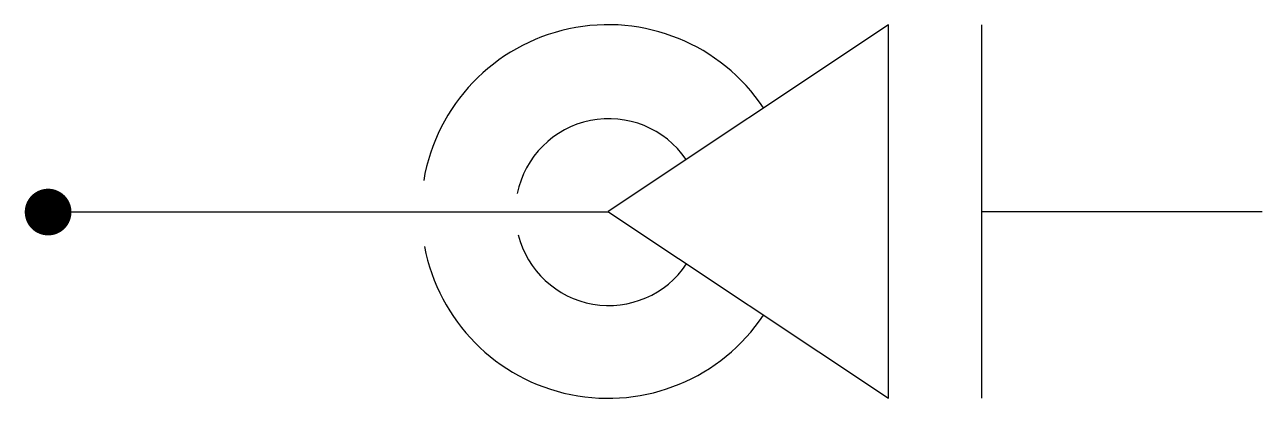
# Model space of a CAD drawing. Extents: x -6.2 to 7, y -2 to 2.
import ezdxf

# ---------------------------------------------------------------- set-up
doc = ezdxf.new("R2010")
doc.units = 0
doc.header["$LTSCALE"] = 1.2
doc.header["$MEASUREMENT"] = 0
doc.layers.get('0').update_dxf_attribs({"linetype": 'CONTINUOUS'})

msp = doc.modelspace()

# ---------------------------------------------------------------- linework, layer by layer
at = {"ltscale": 0.25}
for p, q in [((2.991, 2.006), (-0.009, 0.006)), ((0, 0), (-6, 0)), ((0, 0), (2.991, -1.994))]:
    msp.add_line(p, q, dxfattribs=at)
at = {"ltscale": 0.1}
for p, q in [((2.991, -1.994), (2.991, 2.006)), ((3.991, -1.994), (3.991, 2.006)), ((3.991, 0.006), (6.991, 0.006))]:
    msp.add_line(p, q, dxfattribs=at)
at = {"ltscale": 0.25, "const_width": 0.25}
msp.add_lwpolyline([(-6.125, 0, 1), (-5.875, 0, 1)], format="xyb", close=True, dxfattribs=at)
at = {"ltscale": 0.25}
for centre, radius, start, end in [((-0.009, 0.006), 2, 33.6901, 170.4816), ((0, 0), 1, 34.2553, 168.6012), ((0, 0), 1, 194.1301, 326.3149), ((-0.009, 0.006), 2, 190.7775, 326.3059)]:
    msp.add_arc(centre, radius, start, end, dxfattribs=at)

doc.saveas('drawing.dxf')
